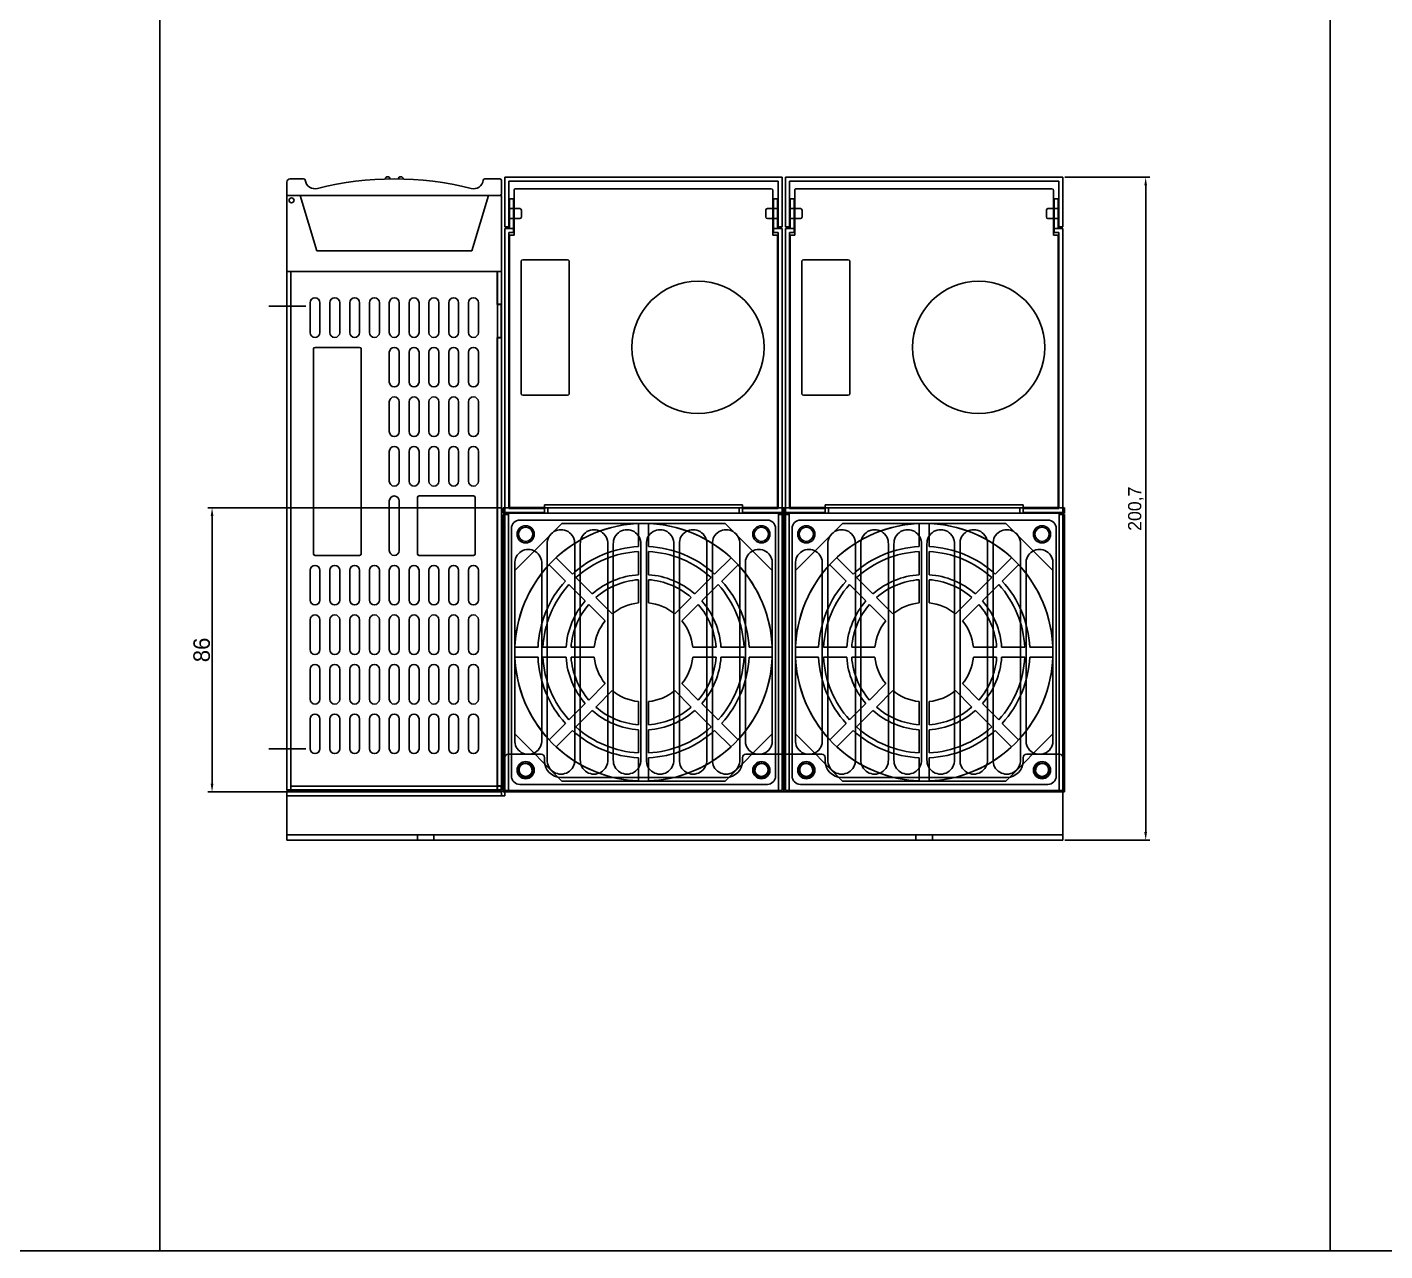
# Model space of a CAD drawing. Header units: millimetres. Extents: x 9994 to 11729, y -2993 to -1712.
# Drawn here: x 10467.2 to 10878.4, y -2993.1 to -2622.7 of the extents above; entities that cross this region are included whole.
import ezdxf

# ---------------------------------------------------------------- set-up
doc = ezdxf.new("R2010")
doc.units = ezdxf.units.MM
for name, color, linetype in [('CASE', 7, 'Continuous'), ('CASE BRACKET', 7, 'Continuous'), ('CASE COVER', 7, 'Continuous'), ('FAN', 7, 'Continuous'), ('PCB BASE', 7, 'Continuous'), ('PCB COVER', 7, 'Continuous'), ('방열판', 7, 'Continuous')]:
    doc.layers.add(name, color=color, linetype=linetype)
doc.dimstyles.get("Standard").update_dxf_attribs({"dimtxt": 4, "dimasz": 2, "dimexe": 0.4, "dimexo": 0.9, "dimgap": 0.9, "dimtad": 1, "dimdsep": 46, "dimtxsty": 'Standard', "dimcen": 0.09, "dimclrd": 6, "dimclre": 6, "dimclrt": 4, "dimadec": 0, "dimazin": 2, "dimtfac": 1, "dimtofl": 0, "dimtmove": 0, "dimatfit": 3, "dimfxl": 1, "dimtolj": 1, "dimtzin": 0, "dimarcsym": 0})
doc.dimstyles.new('STANDARD$0', dxfattribs={"dimtxt": 5, "dimasz": 5, "dimexe": 1, "dimexo": 2, "dimgap": 2, "dimtad": 1, "dimzin": 12, "dimdsep": 46, "dimtxsty": 'Standard', "dimcen": -1, "dimdle": 0.1, "dimclrd": 7, "dimclre": 7, "dimclrt": 2, "dimadec": 0, "dimazin": 0, "dimtfac": 1, "dimtmove": 0, "dimatfit": 3, "dimfxl": 1, "dimtolj": 1, "dimtzin": 0, "dimarcsym": 0})

# ---------------------------------------------------------------- blocks, each defined once
blk = doc.blocks.new('*D631')
at = {"color": 6, "lineweight": -2, "transparency": 16777216}
for p, q in [((10781.49, -2668.13), (10807.2, -2668.13)), ((10805.95, -2670.63), (10805.95, -2866.33)), ((10781.49, -2868.83), (10807.2, -2868.83))]:
    blk.add_line(p, q, dxfattribs=at)
at = {"color": 6, "transparency": 16777216}
for points in [[(10805.53, -2670.63), (10806.36, -2670.63), (10805.95, -2668.13)], [(10805.53, -2866.33), (10806.36, -2866.33), (10805.95, -2868.83)]]:
    blk.add_solid(points, dxfattribs=at)
at = {"layer": 'Defpoints', "color": 0, "transparency": 16777216}
for p in [(10780.86, -2668.13), (10780.86, -2868.83), (10805.95, -2868.83)]:
    blk.add_point(p, dxfattribs=at)
at = {"color": 1, "transparency": 16777216, "insert": (10802.99, -2768.48), "char_height": 4, "attachment_point": 5, "rotation": 90}
blk.add_mtext('200,7', dxfattribs=at)
blk = doc.blocks.new('*D571')
at = {"color": 7, "lineweight": -2, "transparency": 16777216}
for p, q in [((10610.74, -2768.23), (10521.93, -2768.23)), ((10523.18, -2770.73), (10523.18, -2851.73)), ((10610.74, -2854.23), (10521.93, -2854.23))]:
    blk.add_line(p, q, dxfattribs=at)
at = {"color": 7, "transparency": 16777216}
for points in [[(10522.76, -2770.73), (10523.6, -2770.73), (10523.18, -2768.23)], [(10522.76, -2851.73), (10523.6, -2851.73), (10523.18, -2854.23)]]:
    blk.add_solid(points, dxfattribs=at)
at = {"layer": 'Defpoints', "color": 0, "transparency": 16777216}
for p in [(10611.36, -2768.23), (10523.18, -2854.23), (10611.36, -2854.23)]:
    blk.add_point(p, dxfattribs=at)
at = {"color": 1, "transparency": 16777216, "insert": (10520.05, -2811.23), "char_height": 5, "attachment_point": 5, "rotation": 90}
blk.add_mtext('86', dxfattribs=at)

msp = doc.modelspace()

# ---------------------------------------------------------------- linework, layer by layer
for p, q in [((10507.336, -1907.151), (10507.336, -2993.143)), ((10861.794, -1907.151), (10861.794, -2993.143)), ((9994.37, -2993.143), (11728.716, -2993.143))]:
    msp.add_line(p, q)
at = {"layer": 'CASE'}
for p, q in [((10614.662, -2672.129), (10614.662, -2685.629)), ((10692.562, -2671.629), (10615.162, -2671.629)), ((10693.062, -2672.129), (10693.062, -2685.629)), ((10699.662, -2672.129), (10699.662, -2685.629)), ((10777.562, -2671.629), (10700.162, -2671.629)), ((10778.062, -2672.129), (10778.062, -2685.629)), ((10614.462, -2674.629), (10613.262, -2674.629)), ((10613.262, -2674.629), (10613.262, -2683.629)), ((10614.462, -2674.629), (10614.462, -2684.829)), ((10693.262, -2674.629), (10694.462, -2674.629)), ((10693.262, -2674.629), (10693.262, -2684.829)), ((10694.462, -2674.629), (10694.462, -2683.629)), ((10699.462, -2674.629), (10698.262, -2674.629)), ((10698.262, -2674.629), (10698.262, -2683.629)), ((10699.462, -2674.629), (10699.462, -2684.829)), ((10778.262, -2674.629), (10779.462, -2674.629)), ((10778.262, -2674.629), (10778.262, -2684.829)), ((10779.462, -2674.629), (10779.462, -2683.629)), ((10611.862, -2683.629), (10611.862, -2769.629)), ((10613.262, -2683.629), (10611.862, -2683.629)), ((10613.062, -2684.829), (10613.062, -2768.429)), ((10614.462, -2684.829), (10613.062, -2684.829)), ((10614.462, -2683.629), (10613.262, -2683.629)), ((10693.262, -2683.629), (10694.462, -2683.629)), ((10693.262, -2684.829), (10694.662, -2684.829)), ((10694.462, -2683.629), (10695.862, -2683.629)), ((10694.662, -2684.829), (10694.662, -2768.429)), ((10695.862, -2683.629), (10695.862, -2769.629)), ((10696.862, -2683.629), (10696.862, -2769.629)), ((10698.262, -2683.629), (10696.862, -2683.629)), ((10698.062, -2684.829), (10698.062, -2768.429)), ((10699.462, -2684.829), (10698.062, -2684.829)), ((10699.462, -2683.629), (10698.262, -2683.629)), ((10778.262, -2683.629), (10779.462, -2683.629)), ((10778.262, -2684.829), (10779.662, -2684.829)), ((10779.462, -2683.629), (10780.862, -2683.629)), ((10779.662, -2684.829), (10779.662, -2768.429)), ((10780.862, -2683.629), (10780.862, -2769.629)), ((10613.262, -2685.629), (10613.262, -2768.129)), ((10614.662, -2685.629), (10613.262, -2685.629)), ((10693.062, -2685.629), (10694.462, -2685.629)), ((10694.462, -2685.629), (10694.462, -2768.129)), ((10698.262, -2685.629), (10698.262, -2768.129)), ((10699.662, -2685.629), (10698.262, -2685.629)), ((10778.062, -2685.629), (10779.462, -2685.629)), ((10779.462, -2685.629), (10779.462, -2768.129)), ((10630.762, -2693.132), (10617.262, -2693.132)), ((10715.762, -2693.132), (10702.262, -2693.132)), ((10545.862, -2696.629), (10545.862, -2853.629)), ((10545.862, -2696.629), (10572.862, -2696.629)), ((10547.062, -2696.629), (10547.062, -2853.629)), ((10583.862, -2696.629), (10610.862, -2696.629)), ((10609.562, -2696.629), (10609.562, -2706.629)), ((10609.662, -2706.629), (10609.662, -2696.629)), ((10610.862, -2696.629), (10610.862, -2853.629)), ((10616.762, -2693.632), (10616.762, -2733.632)), ((10631.362, -2693.632), (10631.362, -2733.632)), ((10701.762, -2693.632), (10701.762, -2733.632)), ((10716.362, -2693.632), (10716.362, -2733.632)), ((10540.357, -2707.129), (10551.609, -2707.129)), ((10552.859, -2706.127), (10552.859, -2715.127)), ((10555.859, -2706.127), (10555.859, -2715.127)), ((10558.859, -2706.127), (10558.859, -2715.127)), ((10561.859, -2706.127), (10561.859, -2715.127)), ((10564.859, -2706.127), (10564.859, -2715.127)), ((10567.859, -2706.127), (10567.859, -2715.127)), ((10570.859, -2706.127), (10570.859, -2715.127)), ((10573.859, -2706.127), (10573.859, -2715.127)), ((10576.859, -2706.127), (10576.859, -2715.127)), ((10579.859, -2706.127), (10579.859, -2715.127)), ((10582.859, -2706.127), (10582.859, -2715.127)), ((10585.859, -2706.127), (10585.859, -2715.127)), ((10588.859, -2706.127), (10588.859, -2715.127)), ((10591.859, -2706.127), (10591.859, -2715.127)), ((10594.859, -2706.127), (10594.859, -2715.127)), ((10597.859, -2706.127), (10597.859, -2715.127)), ((10600.859, -2706.127), (10600.859, -2715.127)), ((10603.859, -2706.127), (10603.859, -2715.127)), ((10609.562, -2706.629), (10610.762, -2706.629)), ((10609.662, -2706.529), (10610.862, -2706.529)), ((10609.662, -2716.629), (10609.662, -2706.629)), ((10610.762, -2706.629), (10610.762, -2716.629)), ((10609.562, -2716.629), (10610.762, -2716.629)), ((10609.562, -2716.629), (10609.562, -2853.629)), ((10609.662, -2853.629), (10609.662, -2716.629)), ((10609.662, -2716.729), (10610.862, -2716.729)), ((10553.862, -2720.129), (10553.862, -2782.129)), ((10567.862, -2719.629), (10554.362, -2719.629)), ((10568.362, -2720.129), (10568.362, -2782.129)), ((10576.859, -2721.127), (10576.859, -2730.127)), ((10579.859, -2721.127), (10579.859, -2730.127)), ((10582.859, -2721.127), (10582.859, -2730.127)), ((10585.859, -2721.127), (10585.859, -2730.127)), ((10588.859, -2721.127), (10588.859, -2730.127)), ((10591.859, -2721.127), (10591.859, -2730.127)), ((10594.859, -2721.127), (10594.859, -2730.127)), ((10597.859, -2721.127), (10597.859, -2730.127)), ((10600.859, -2721.127), (10600.859, -2730.127)), ((10603.859, -2721.127), (10603.859, -2730.127)), ((10630.762, -2734.132), (10617.262, -2734.132)), ((10715.762, -2734.132), (10702.262, -2734.132)), ((10576.859, -2736.127), (10576.859, -2745.127)), ((10579.859, -2736.127), (10579.859, -2745.127)), ((10582.859, -2736.127), (10582.859, -2745.127)), ((10585.859, -2736.127), (10585.859, -2745.127)), ((10588.859, -2736.127), (10588.859, -2745.127)), ((10591.859, -2736.127), (10591.859, -2745.127)), ((10594.859, -2736.127), (10594.859, -2745.127)), ((10597.859, -2736.127), (10597.859, -2745.127)), ((10600.859, -2736.127), (10600.859, -2745.127)), ((10603.859, -2736.127), (10603.859, -2745.127)), ((10576.859, -2751.127), (10576.859, -2760.127)), ((10579.859, -2751.127), (10579.859, -2760.127)), ((10582.859, -2751.127), (10582.859, -2760.127)), ((10585.859, -2751.127), (10585.859, -2760.127)), ((10588.859, -2751.127), (10588.859, -2760.127)), ((10591.859, -2751.127), (10591.859, -2760.127)), ((10594.859, -2751.127), (10594.859, -2760.127)), ((10597.859, -2751.127), (10597.859, -2760.127)), ((10600.859, -2751.127), (10600.859, -2760.127)), ((10603.859, -2751.127), (10603.859, -2760.127)), ((10576.859, -2766.127), (10576.859, -2781.129)), ((10579.859, -2766.127), (10579.859, -2781.129)), ((10585.362, -2765.129), (10585.362, -2782.129)), ((10602.362, -2764.629), (10585.862, -2764.629)), ((10602.862, -2765.129), (10602.862, -2782.129)), ((10683.862, -2767.329), (10623.862, -2767.329)), ((10623.862, -2767.329), (10623.862, -2768.129)), ((10683.862, -2767.329), (10683.862, -2768.129)), ((10768.862, -2767.329), (10708.862, -2767.329)), ((10708.862, -2767.329), (10708.862, -2768.129)), ((10768.862, -2767.329), (10768.862, -2768.129)), ((10623.862, -2769.629), (10611.862, -2769.629)), ((10623.862, -2768.429), (10613.062, -2768.429)), ((10623.862, -2768.129), (10613.262, -2768.129)), ((10623.862, -2768.429), (10623.862, -2769.629)), ((10683.862, -2768.129), (10694.462, -2768.129)), ((10683.862, -2768.429), (10694.662, -2768.429)), ((10683.862, -2768.429), (10683.862, -2769.629)), ((10683.862, -2769.629), (10695.862, -2769.629)), ((10708.862, -2769.629), (10696.862, -2769.629)), ((10708.862, -2768.429), (10698.062, -2768.429)), ((10708.862, -2768.129), (10698.262, -2768.129)), ((10708.862, -2768.429), (10708.862, -2769.629)), ((10768.862, -2768.129), (10779.462, -2768.129)), ((10768.862, -2768.429), (10779.662, -2768.429)), ((10768.862, -2768.429), (10768.862, -2769.629)), ((10768.862, -2769.629), (10780.862, -2769.629)), ((10567.862, -2782.629), (10554.362, -2782.629)), ((10602.362, -2782.629), (10585.862, -2782.629)), ((10552.859, -2787.127), (10552.859, -2796.127)), ((10555.859, -2787.127), (10555.859, -2796.127)), ((10558.859, -2787.127), (10558.859, -2796.127)), ((10561.859, -2787.127), (10561.859, -2796.127)), ((10564.859, -2787.127), (10564.859, -2796.127)), ((10567.859, -2787.127), (10567.859, -2796.127)), ((10570.859, -2787.127), (10570.859, -2796.127)), ((10573.859, -2787.127), (10573.859, -2796.127)), ((10576.859, -2787.127), (10576.859, -2796.127)), ((10579.859, -2787.127), (10579.859, -2796.127)), ((10582.859, -2787.127), (10582.859, -2796.127)), ((10585.859, -2787.127), (10585.859, -2796.127)), ((10588.859, -2787.127), (10588.859, -2796.127)), ((10591.859, -2787.127), (10591.859, -2796.127)), ((10594.859, -2787.127), (10594.859, -2796.127)), ((10597.859, -2787.127), (10597.859, -2796.127)), ((10600.859, -2787.127), (10600.859, -2796.127)), ((10603.859, -2787.127), (10603.859, -2796.127)), ((10552.859, -2802.127), (10552.859, -2811.127)), ((10555.859, -2802.127), (10555.859, -2811.127)), ((10558.859, -2802.127), (10558.859, -2811.127)), ((10561.859, -2802.127), (10561.859, -2811.127)), ((10564.859, -2802.127), (10564.859, -2811.127)), ((10567.859, -2802.127), (10567.859, -2811.127)), ((10570.859, -2802.127), (10570.859, -2811.127)), ((10573.859, -2802.127), (10573.859, -2811.127)), ((10576.859, -2802.127), (10576.859, -2811.127)), ((10579.859, -2802.127), (10579.859, -2811.127)), ((10582.859, -2802.127), (10582.859, -2811.127)), ((10585.859, -2802.127), (10585.859, -2811.127)), ((10588.859, -2802.127), (10588.859, -2811.127)), ((10591.859, -2802.127), (10591.859, -2811.127)), ((10594.859, -2802.127), (10594.859, -2811.127)), ((10597.859, -2802.127), (10597.859, -2811.127)), ((10600.859, -2802.127), (10600.859, -2811.127)), ((10603.859, -2802.127), (10603.859, -2811.127)), ((10552.859, -2817.127), (10552.859, -2826.127)), ((10555.859, -2817.127), (10555.859, -2826.127)), ((10558.859, -2817.127), (10558.859, -2826.127)), ((10561.859, -2817.127), (10561.859, -2826.127)), ((10564.859, -2817.127), (10564.859, -2826.127)), ((10567.859, -2817.127), (10567.859, -2826.127)), ((10570.859, -2817.127), (10570.859, -2826.127)), ((10573.859, -2817.127), (10573.859, -2826.127)), ((10576.859, -2817.127), (10576.859, -2826.127)), ((10579.859, -2817.127), (10579.859, -2826.127)), ((10582.859, -2817.127), (10582.859, -2826.127)), ((10585.859, -2817.127), (10585.859, -2826.127)), ((10588.859, -2817.127), (10588.859, -2826.127)), ((10591.859, -2817.127), (10591.859, -2826.127)), ((10594.859, -2817.127), (10594.859, -2826.127)), ((10597.859, -2817.127), (10597.859, -2826.127)), ((10600.859, -2817.127), (10600.859, -2826.127)), ((10603.859, -2817.127), (10603.859, -2826.127)), ((10552.859, -2832.127), (10552.859, -2841.127)), ((10555.859, -2832.127), (10555.859, -2841.127)), ((10558.859, -2832.127), (10558.859, -2841.127)), ((10561.859, -2832.127), (10561.859, -2841.127)), ((10564.859, -2832.127), (10564.859, -2841.127)), ((10567.859, -2832.127), (10567.859, -2841.127)), ((10570.859, -2832.127), (10570.859, -2841.127)), ((10573.859, -2832.127), (10573.859, -2841.127)), ((10576.859, -2832.127), (10576.859, -2841.127)), ((10579.859, -2832.127), (10579.859, -2841.127)), ((10582.859, -2832.127), (10582.859, -2841.127)), ((10585.859, -2832.127), (10585.859, -2841.127)), ((10588.859, -2832.127), (10588.859, -2841.127)), ((10591.859, -2832.127), (10591.859, -2841.127)), ((10594.859, -2832.127), (10594.859, -2841.127)), ((10597.859, -2832.127), (10597.859, -2841.127)), ((10600.859, -2832.127), (10600.859, -2841.127)), ((10603.859, -2832.127), (10603.859, -2841.127)), ((10540.357, -2841.129), (10551.609, -2841.129)), ((10545.862, -2853.629), (10610.862, -2853.629)), ((10547.062, -2852.429), (10610.762, -2852.429)), ((10609.662, -2852.329), (10610.862, -2852.329)), ((10610.762, -2852.429), (10610.762, -2853.629))]:
    msp.add_line(p, q, dxfattribs=at)
at = {"layer": 'CASE', "color": 5}
for p, q in [((10611.362, -2769.829), (10611.362, -2768.229)), ((10696.362, -2768.229), (10611.362, -2768.229)), ((10696.362, -2769.829), (10611.362, -2769.829)), ((10611.362, -2854.229), (10611.362, -2770.229)), ((10612.962, -2770.229), (10611.362, -2770.229)), ((10612.962, -2854.229), (10612.962, -2769.829)), ((10624.862, -2768.229), (10624.862, -2769.829)), ((10682.862, -2768.229), (10682.862, -2769.829)), ((10694.762, -2854.229), (10694.762, -2769.829)), ((10694.762, -2770.229), (10696.362, -2770.229)), ((10696.362, -2769.829), (10696.362, -2768.229)), ((10696.362, -2769.829), (10696.362, -2768.229)), ((10781.362, -2768.229), (10696.362, -2768.229)), ((10781.362, -2769.829), (10696.362, -2769.829)), ((10696.362, -2854.229), (10696.362, -2770.229)), ((10696.362, -2854.229), (10696.362, -2770.229)), ((10697.962, -2770.229), (10696.362, -2770.229)), ((10697.962, -2854.229), (10697.962, -2769.829)), ((10709.862, -2768.229), (10709.862, -2769.829)), ((10767.862, -2768.229), (10767.862, -2769.829)), ((10779.762, -2854.229), (10779.762, -2769.829)), ((10779.762, -2770.229), (10781.362, -2770.229)), ((10781.362, -2769.829), (10781.362, -2768.229)), ((10781.362, -2854.229), (10781.362, -2770.229)), ((10652.362, -2779.965), (10652.362, -2772.958)), ((10655.362, -2779.965), (10655.362, -2772.958)), ((10737.362, -2779.965), (10737.362, -2772.958)), ((10740.362, -2779.965), (10740.362, -2772.958)), ((10632.321, -2788.266), (10627.366, -2783.312)), ((10652.362, -2788.477), (10652.362, -2781.466)), ((10655.362, -2788.477), (10655.362, -2781.466)), ((10680.359, -2783.312), (10675.404, -2788.266)), ((10717.321, -2788.266), (10712.366, -2783.312)), ((10737.362, -2788.477), (10737.362, -2781.466)), ((10740.362, -2788.477), (10740.362, -2781.466)), ((10765.359, -2783.312), (10760.404, -2788.266)), ((10630.199, -2790.388), (10625.245, -2785.433)), ((10682.48, -2785.433), (10677.526, -2790.388)), ((10715.199, -2790.388), (10710.245, -2785.433)), ((10767.48, -2785.433), (10762.526, -2790.388)), ((10636.219, -2796.407), (10631.261, -2791.45)), ((10638.34, -2794.286), (10633.382, -2789.328)), ((10652.362, -2797.005), (10652.362, -2789.981)), ((10655.362, -2797.005), (10655.362, -2789.981)), ((10674.342, -2789.328), (10669.385, -2794.286)), ((10676.464, -2791.45), (10671.506, -2796.407)), ((10721.219, -2796.407), (10716.261, -2791.45)), ((10723.34, -2794.286), (10718.382, -2789.328)), ((10737.362, -2797.005), (10737.362, -2789.981)), ((10740.362, -2797.005), (10740.362, -2789.981)), ((10759.342, -2789.328), (10754.385, -2794.286)), ((10761.464, -2791.45), (10756.506, -2796.407)), ((10644.37, -2800.315), (10639.403, -2795.349)), ((10668.322, -2795.349), (10663.355, -2800.315)), ((10729.37, -2800.315), (10724.403, -2795.349)), ((10753.322, -2795.349), (10748.355, -2800.315)), ((10642.248, -2802.437), (10637.282, -2797.47)), ((10670.443, -2797.47), (10665.477, -2802.437)), ((10727.248, -2802.437), (10722.282, -2797.47)), ((10755.443, -2797.47), (10750.477, -2802.437)), ((10621.898, -2810.43), (10614.891, -2810.43)), ((10630.41, -2810.43), (10623.399, -2810.43)), ((10638.938, -2810.43), (10631.914, -2810.43)), ((10675.811, -2810.43), (10668.787, -2810.43)), ((10684.326, -2810.43), (10677.314, -2810.43)), ((10692.834, -2810.43), (10685.827, -2810.43)), ((10706.898, -2810.43), (10699.891, -2810.43)), ((10715.41, -2810.43), (10708.399, -2810.43)), ((10723.938, -2810.43), (10716.914, -2810.43)), ((10760.811, -2810.43), (10753.787, -2810.43)), ((10769.326, -2810.43), (10762.314, -2810.43)), ((10777.834, -2810.43), (10770.827, -2810.43)), ((10621.898, -2813.43), (10614.891, -2813.43)), ((10630.41, -2813.43), (10623.399, -2813.43)), ((10638.938, -2813.43), (10631.914, -2813.43)), ((10675.811, -2813.43), (10668.787, -2813.43)), ((10684.326, -2813.43), (10677.314, -2813.43)), ((10692.834, -2813.43), (10685.827, -2813.43)), ((10706.898, -2813.43), (10699.891, -2813.43)), ((10715.41, -2813.43), (10708.399, -2813.43)), ((10723.938, -2813.43), (10716.914, -2813.43)), ((10760.811, -2813.43), (10753.787, -2813.43)), ((10769.326, -2813.43), (10762.314, -2813.43)), ((10777.834, -2813.43), (10770.827, -2813.43)), ((10642.248, -2821.422), (10637.282, -2826.389)), ((10644.37, -2823.544), (10639.403, -2828.51)), ((10668.322, -2828.51), (10663.355, -2823.544)), ((10670.443, -2826.389), (10665.477, -2821.422)), ((10727.248, -2821.422), (10722.282, -2826.389)), ((10729.37, -2823.544), (10724.403, -2828.51)), ((10753.322, -2828.51), (10748.355, -2823.544)), ((10755.443, -2826.389), (10750.477, -2821.422)), ((10636.219, -2827.452), (10631.261, -2832.41)), ((10652.362, -2833.878), (10652.362, -2826.854)), ((10655.362, -2833.878), (10655.362, -2826.854)), ((10676.464, -2832.41), (10671.506, -2827.452)), ((10721.219, -2827.452), (10716.261, -2832.41)), ((10737.362, -2833.878), (10737.362, -2826.854)), ((10740.362, -2833.878), (10740.362, -2826.854)), ((10761.464, -2832.41), (10756.506, -2827.452)), ((10638.34, -2829.573), (10633.382, -2834.531)), ((10674.342, -2834.531), (10669.385, -2829.573)), ((10723.34, -2829.573), (10718.382, -2834.531)), ((10759.342, -2834.531), (10754.385, -2829.573)), ((10630.199, -2833.471), (10625.245, -2838.426)), ((10632.321, -2835.593), (10627.366, -2840.547)), ((10652.362, -2842.393), (10652.362, -2835.382)), ((10655.362, -2842.393), (10655.362, -2835.382)), ((10680.359, -2840.547), (10675.404, -2835.593)), ((10682.48, -2838.426), (10677.526, -2833.471)), ((10715.199, -2833.471), (10710.245, -2838.426)), ((10717.321, -2835.593), (10712.366, -2840.547)), ((10737.362, -2842.393), (10737.362, -2835.382)), ((10740.362, -2842.393), (10740.362, -2835.382)), ((10765.359, -2840.547), (10760.404, -2835.593)), ((10767.48, -2838.426), (10762.526, -2833.471)), ((10652.362, -2850.901), (10652.362, -2843.894)), ((10655.362, -2850.901), (10655.362, -2843.894)), ((10737.362, -2850.901), (10737.362, -2843.894)), ((10740.362, -2850.901), (10740.362, -2843.894)), ((10696.362, -2854.229), (10611.362, -2854.229)), ((10781.362, -2854.229), (10696.362, -2854.229))]:
    msp.add_line(p, q, dxfattribs=at)
at = {"layer": 'CASE'}
for centre in [(10670.362, -2719.629), (10755.362, -2719.629)]:
    msp.add_circle(centre, 20, dxfattribs=at)
at = {"layer": 'CASE', "color": 5}
for centre in [(10618.162, -2776.229), (10689.562, -2776.229), (10703.162, -2776.229), (10774.562, -2776.229), (10618.162, -2847.629), (10689.562, -2847.629), (10703.162, -2847.629), (10774.562, -2847.629)]:
    msp.add_circle(centre, 2.6, dxfattribs=at)
at = {"layer": 'CASE'}
for centre, radius, start, end in [((10615.162, -2672.129), 0.5, 89.99994, 180), ((10692.562, -2672.129), 0.5, 0, 89.99994), ((10700.162, -2672.129), 0.5, 89.99994, 180), ((10777.562, -2672.129), 0.5, 0, 89.99994), ((10617.262, -2693.632), 0.5, 90, 180), ((10630.862, -2693.632), 0.5, 0, 90), ((10702.262, -2693.632), 0.5, 90, 180), ((10715.862, -2693.632), 0.5, 0, 90), ((10554.359, -2706.127), 1.5, 0, 180), ((10560.359, -2706.127), 1.5, 0, 180), ((10566.359, -2706.127), 1.5, 0, 180), ((10572.359, -2706.127), 1.5, 0, 180), ((10578.359, -2706.127), 1.5, 0, 180), ((10584.359, -2706.127), 1.5, 0, 180), ((10590.359, -2706.127), 1.5, 0, 180), ((10596.359, -2706.127), 1.5, 0, 180), ((10602.359, -2706.127), 1.5, 0, 180), ((10554.359, -2715.127), 1.5, 180, 0), ((10560.359, -2715.127), 1.5, 180, 0), ((10566.359, -2715.127), 1.5, 180, 0), ((10572.359, -2715.127), 1.5, 180, 0), ((10578.359, -2715.127), 1.5, 180, 0), ((10584.359, -2715.127), 1.5, 180, 0), ((10590.359, -2715.127), 1.5, 180, 0), ((10596.359, -2715.127), 1.5, 180, 0), ((10602.359, -2715.127), 1.5, 180, 0), ((10554.362, -2720.129), 0.5, 90, 180), ((10567.862, -2720.129), 0.5, 0, 90), ((10578.359, -2721.127), 1.5, 0, 180), ((10584.359, -2721.127), 1.5, 0, 180), ((10590.359, -2721.127), 1.5, 0, 180), ((10596.359, -2721.127), 1.5, 0, 180), ((10602.359, -2721.127), 1.5, 0, 180), ((10578.359, -2730.127), 1.5, 180, 0), ((10584.359, -2730.127), 1.5, 180, 0), ((10590.359, -2730.127), 1.5, 180, 0), ((10596.359, -2730.127), 1.5, 180, 0), ((10602.359, -2730.127), 1.5, 180, 0), ((10617.262, -2733.632), 0.5, 180, 270), ((10630.862, -2733.632), 0.5, 270, 0), ((10702.262, -2733.632), 0.5, 180, 270), ((10715.862, -2733.632), 0.5, 270, 0), ((10578.359, -2736.127), 1.5, 0, 180), ((10584.359, -2736.127), 1.5, 0, 180), ((10590.359, -2736.127), 1.5, 0, 180), ((10596.359, -2736.127), 1.5, 0, 180), ((10602.359, -2736.127), 1.5, 0, 180), ((10578.359, -2745.127), 1.5, 180, 0), ((10584.359, -2745.127), 1.5, 180, 0), ((10590.359, -2745.127), 1.5, 180, 0), ((10596.359, -2745.127), 1.5, 180, 0), ((10602.359, -2745.127), 1.5, 180, 0), ((10578.359, -2751.127), 1.5, 0, 180), ((10584.359, -2751.127), 1.5, 0, 180), ((10590.359, -2751.127), 1.5, 0, 180), ((10596.359, -2751.127), 1.5, 0, 180), ((10602.359, -2751.127), 1.5, 0, 180), ((10578.359, -2760.127), 1.5, 180, 0), ((10584.359, -2760.127), 1.5, 180, 0), ((10590.359, -2760.127), 1.5, 180, 0), ((10596.359, -2760.127), 1.5, 180, 0), ((10602.359, -2760.127), 1.5, 180, 0), ((10578.359, -2766.127), 1.5, 0, 180), ((10585.862, -2765.129), 0.5, 90, 180), ((10602.362, -2765.129), 0.5, 0, 90), ((10554.362, -2782.129), 0.5, 180, 270), ((10567.862, -2782.129), 0.5, 270, 0), ((10578.359, -2781.129), 1.5, 180, 0), ((10585.862, -2782.129), 0.5, 180, 270), ((10602.362, -2782.129), 0.5, 270, 0), ((10554.359, -2787.127), 1.5, 0, 180), ((10560.359, -2787.127), 1.5, 0, 180), ((10566.359, -2787.127), 1.5, 0, 180), ((10572.359, -2787.127), 1.5, 0, 180), ((10578.359, -2787.127), 1.5, 0, 180), ((10584.359, -2787.127), 1.5, 0, 180), ((10590.359, -2787.127), 1.5, 0, 180), ((10596.359, -2787.127), 1.5, 0, 180), ((10602.359, -2787.127), 1.5, 0, 180), ((10554.359, -2796.127), 1.5, 180, 0), ((10560.359, -2796.127), 1.5, 180, 0), ((10566.359, -2796.127), 1.5, 180, 0), ((10572.359, -2796.127), 1.5, 180, 0), ((10578.359, -2796.127), 1.5, 180, 0), ((10584.359, -2796.127), 1.5, 180, 0), ((10590.359, -2796.127), 1.5, 180, 0), ((10596.359, -2796.127), 1.5, 180, 0), ((10602.359, -2796.127), 1.5, 180, 0), ((10554.359, -2802.127), 1.5, 0, 180), ((10560.359, -2802.127), 1.5, 0, 180), ((10566.359, -2802.127), 1.5, 0, 180), ((10572.359, -2802.127), 1.5, 0, 180), ((10578.359, -2802.127), 1.5, 0, 180), ((10584.359, -2802.127), 1.5, 0, 180), ((10590.359, -2802.127), 1.5, 0, 180), ((10596.359, -2802.127), 1.5, 0, 180), ((10602.359, -2802.127), 1.5, 0, 180), ((10554.359, -2811.127), 1.5, 180, 0), ((10560.359, -2811.127), 1.5, 180, 0), ((10566.359, -2811.127), 1.5, 180, 0), ((10572.359, -2811.127), 1.5, 180, 0), ((10578.359, -2811.127), 1.5, 180, 0), ((10584.359, -2811.127), 1.5, 180, 0), ((10590.359, -2811.127), 1.5, 180, 0), ((10596.359, -2811.127), 1.5, 180, 0), ((10602.359, -2811.127), 1.5, 180, 0), ((10554.359, -2817.127), 1.5, 0, 180), ((10560.359, -2817.127), 1.5, 0, 180), ((10566.359, -2817.127), 1.5, 0, 180), ((10572.359, -2817.127), 1.5, 0, 180), ((10578.359, -2817.127), 1.5, 0, 180), ((10584.359, -2817.127), 1.5, 0, 180), ((10590.359, -2817.127), 1.5, 0, 180), ((10596.359, -2817.127), 1.5, 0, 180), ((10602.359, -2817.127), 1.5, 0, 180), ((10554.359, -2826.127), 1.5, 180, 0), ((10560.359, -2826.127), 1.5, 180, 0), ((10566.359, -2826.127), 1.5, 180, 0), ((10572.359, -2826.127), 1.5, 180, 0), ((10578.359, -2826.127), 1.5, 180, 0), ((10584.359, -2826.127), 1.5, 180, 0), ((10590.359, -2826.127), 1.5, 180, 0), ((10596.359, -2826.127), 1.5, 180, 0), ((10602.359, -2826.127), 1.5, 180, 0), ((10554.359, -2832.127), 1.5, 0, 180), ((10560.359, -2832.127), 1.5, 0, 180), ((10566.359, -2832.127), 1.5, 0, 180), ((10572.359, -2832.127), 1.5, 0, 180), ((10578.359, -2832.127), 1.5, 0, 180), ((10584.359, -2832.127), 1.5, 0, 180), ((10590.359, -2832.127), 1.5, 0, 180), ((10596.359, -2832.127), 1.5, 0, 180), ((10602.359, -2832.127), 1.5, 0, 180), ((10554.359, -2841.127), 1.5, 180, 0), ((10560.359, -2841.127), 1.5, 180, 0), ((10566.359, -2841.127), 1.5, 180, 0), ((10572.359, -2841.127), 1.5, 180, 0), ((10578.359, -2841.127), 1.5, 180, 0), ((10584.359, -2841.127), 1.5, 180, 0), ((10590.359, -2841.127), 1.5, 180, 0), ((10596.359, -2841.127), 1.5, 180, 0), ((10602.359, -2841.127), 1.5, 180, 0)]:
    msp.add_arc(centre, radius, start, end, dxfattribs=at)
at = {"layer": 'CASE', "color": 5}
for centre, radius, start, end in [((10653.862, -2811.93), 39, 92.20423, 132.79577), ((10653.862, -2811.93), 39, 47.20423, 87.79577), ((10738.862, -2811.93), 39, 92.20423, 132.79577), ((10738.862, -2811.93), 39, 47.20423, 87.79577), ((10653.862, -2811.93), 32, 92.68672, 132.31328), ((10653.862, -2811.93), 30.5, 92.81896, 132.18104), ((10653.862, -2811.93), 32, 47.68672, 87.31328), ((10653.862, -2811.93), 30.5, 47.81896, 87.18104), ((10738.862, -2811.93), 32, 92.68672, 132.31328), ((10738.862, -2811.93), 30.5, 92.81896, 132.18104), ((10738.862, -2811.93), 32, 47.68672, 87.31328), ((10738.862, -2811.93), 30.5, 47.81896, 87.18104), ((10653.862, -2811.93), 39, 137.20423, 177.79577), ((10653.862, -2811.93), 39, 2.20423, 42.79577), ((10738.862, -2811.93), 39, 137.20423, 177.79577), ((10738.862, -2811.93), 39, 2.20423, 42.79577), ((10653.862, -2811.93), 32, 137.68672, 177.31328), ((10653.862, -2811.93), 30.5, 137.81896, 177.18104), ((10653.862, -2811.93), 23.5, 93.65967, 131.34033), ((10653.862, -2811.93), 22, 93.90956, 131.09044), ((10653.862, -2811.93), 23.5, 48.65967, 86.34033), ((10653.862, -2811.93), 22, 48.90956, 86.09044), ((10653.862, -2811.93), 30.5, 2.81896, 42.18104), ((10653.862, -2811.93), 32, 2.68672, 42.31328), ((10738.862, -2811.93), 32, 137.68672, 177.31328), ((10738.862, -2811.93), 30.5, 137.81896, 177.18104), ((10738.862, -2811.93), 23.5, 93.65967, 131.34033), ((10738.862, -2811.93), 22, 93.90956, 131.09044), ((10738.862, -2811.93), 23.5, 48.65967, 86.34033), ((10738.862, -2811.93), 22, 48.90956, 86.09044), ((10738.862, -2811.93), 30.5, 2.81896, 42.18104), ((10738.862, -2811.93), 32, 2.68672, 42.31328), ((10653.862, -2811.93), 23.5, 138.65967, 176.34033), ((10653.862, -2811.93), 22, 138.90956, 176.09044), ((10653.862, -2811.93), 15, 95.73917, 129.26083), ((10653.862, -2811.93), 15, 50.73917, 84.26083), ((10653.862, -2811.93), 22, 3.90956, 41.09044), ((10653.862, -2811.93), 23.5, 3.65967, 41.34033), ((10738.862, -2811.93), 23.5, 138.65967, 176.34033), ((10738.862, -2811.93), 22, 138.90956, 176.09044), ((10738.862, -2811.93), 15, 95.73917, 129.26083), ((10738.862, -2811.93), 15, 50.73917, 84.26083), ((10738.862, -2811.93), 22, 3.90956, 41.09044), ((10738.862, -2811.93), 23.5, 3.65967, 41.34033), ((10653.862, -2811.93), 15, 140.73917, 174.26083), ((10653.862, -2811.93), 15, 5.73917, 39.26083), ((10738.862, -2811.93), 15, 140.73917, 174.26083), ((10738.862, -2811.93), 15, 5.73917, 39.26083), ((10653.862, -2811.93), 39, 182.20423, 222.79577), ((10653.862, -2811.93), 32, 182.68672, 222.31328), ((10653.862, -2811.93), 30.5, 182.81896, 222.18104), ((10653.862, -2811.93), 23.5, 183.65967, 221.34033), ((10653.862, -2811.93), 22, 183.90956, 221.09044), ((10653.862, -2811.93), 15, 185.73917, 219.26083), ((10653.862, -2811.93), 15, 320.73917, 354.26083), ((10653.862, -2811.93), 22, 318.90956, 356.09044), ((10653.862, -2811.93), 23.5, 318.65967, 356.34033), ((10653.862, -2811.93), 30.5, 317.81896, 357.18104), ((10653.862, -2811.93), 32, 317.68672, 357.31328), ((10653.862, -2811.93), 39, 317.20423, 357.79577), ((10738.862, -2811.93), 39, 182.20423, 222.79577), ((10738.862, -2811.93), 32, 182.68672, 222.31328), ((10738.862, -2811.93), 30.5, 182.81896, 222.18104), ((10738.862, -2811.93), 23.5, 183.65967, 221.34033), ((10738.862, -2811.93), 22, 183.90956, 221.09044), ((10738.862, -2811.93), 15, 185.73917, 219.26083), ((10738.862, -2811.93), 15, 320.73917, 354.26083), ((10738.862, -2811.93), 22, 318.90956, 356.09044), ((10738.862, -2811.93), 23.5, 318.65967, 356.34033), ((10738.862, -2811.93), 30.5, 317.81896, 357.18104), ((10738.862, -2811.93), 32, 317.68672, 357.31328), ((10738.862, -2811.93), 39, 317.20423, 357.79577), ((10653.862, -2811.93), 15, 230.73917, 264.26083), ((10653.862, -2811.93), 15, 275.73917, 309.26083), ((10738.862, -2811.93), 15, 230.73917, 264.26083), ((10738.862, -2811.93), 15, 275.73917, 309.26083), ((10653.862, -2811.93), 22, 228.90956, 266.09044), ((10653.862, -2811.93), 22, 273.90956, 311.09044), ((10738.862, -2811.93), 22, 228.90956, 266.09044), ((10738.862, -2811.93), 22, 273.90956, 311.09044), ((10653.862, -2811.93), 23.5, 228.65967, 266.34033), ((10653.862, -2811.93), 23.5, 273.65967, 311.34033), ((10738.862, -2811.93), 23.5, 228.65967, 266.34033), ((10738.862, -2811.93), 23.5, 273.65967, 311.34033), ((10653.862, -2811.93), 32, 227.68672, 267.31328), ((10653.862, -2811.93), 30.5, 227.81896, 267.18104), ((10653.862, -2811.93), 30.5, 272.81896, 312.18104), ((10653.862, -2811.93), 32, 272.68672, 312.31328), ((10738.862, -2811.93), 32, 227.68672, 267.31328), ((10738.862, -2811.93), 30.5, 227.81896, 267.18104), ((10738.862, -2811.93), 30.5, 272.81896, 312.18104), ((10738.862, -2811.93), 32, 272.68672, 312.31328), ((10653.862, -2811.93), 39, 227.20423, 267.79577), ((10653.862, -2811.93), 39, 272.20423, 312.79577), ((10738.862, -2811.93), 39, 227.20423, 267.79577), ((10738.862, -2811.93), 39, 272.20423, 312.79577)]:
    msp.add_arc(centre, radius, start, end, dxfattribs=at)
at = {"layer": 'CASE BRACKET', "color": 2}
for p, q in [((10611.862, -2855.429), (10611.862, -2843.828)), ((10622.862, -2842.828), (10612.862, -2842.828)), ((10623.862, -2844.828), (10623.862, -2843.828)), ((10683.862, -2844.828), (10683.862, -2843.828)), ((10707.862, -2842.828), (10684.862, -2842.828)), ((10708.862, -2844.828), (10708.862, -2843.828)), ((10768.862, -2844.828), (10768.862, -2843.828)), ((10779.862, -2842.828), (10769.862, -2842.828)), ((10780.862, -2868.829), (10780.862, -2843.828)), ((10545.862, -2853.829), (10610.862, -2853.829)), ((10545.862, -2868.829), (10545.862, -2853.829)), ((10610.862, -2855.429), (10610.862, -2853.829)), ((10678.862, -2849.828), (10628.862, -2849.828)), ((10763.862, -2849.828), (10713.862, -2849.828)), ((10545.862, -2855.429), (10611.862, -2855.429)), ((10545.862, -2867.229), (10780.862, -2867.229)), ((10545.862, -2868.829), (10780.862, -2868.829)), ((10585.362, -2867.229), (10585.362, -2868.829)), ((10590.362, -2867.229), (10590.362, -2868.829)), ((10736.362, -2867.229), (10736.362, -2868.829)), ((10741.362, -2867.229), (10741.362, -2868.829))]:
    msp.add_line(p, q, dxfattribs=at)
for centre in [(10617.862, -2847.828), (10689.862, -2847.828), (10702.862, -2847.828), (10774.862, -2847.828)]:
    msp.add_circle(centre, 2.25, dxfattribs=at)
for centre, radius, start, end in [((10612.862, -2843.828), 1, 90, 180), ((10622.862, -2843.828), 1, 0, 90), ((10628.862, -2844.828), 5, 180, 270), ((10678.862, -2844.828), 5, 270, 0), ((10684.862, -2843.828), 1, 90, 180), ((10707.862, -2843.828), 1, 0, 90), ((10713.862, -2844.828), 5, 180, 270), ((10763.862, -2844.828), 5, 270, 0), ((10769.862, -2843.828), 1, 90, 180), ((10779.862, -2843.828), 1, 0, 90)]:
    msp.add_arc(centre, radius, start, end, dxfattribs=at)
at = {"layer": 'CASE COVER'}
for p, q in [((10695.862, -2668.129), (10611.862, -2668.129)), ((10611.862, -2668.129), (10611.862, -2683.129)), ((10695.862, -2668.129), (10695.862, -2683.129)), ((10780.862, -2668.129), (10696.862, -2668.129)), ((10696.862, -2668.129), (10696.862, -2683.129)), ((10780.862, -2668.129), (10780.862, -2683.129)), ((10694.662, -2669.329), (10613.062, -2669.329)), ((10613.062, -2669.329), (10613.062, -2683.129)), ((10694.662, -2669.329), (10694.662, -2683.129)), ((10779.662, -2669.329), (10698.062, -2669.329)), ((10698.062, -2669.329), (10698.062, -2683.129)), ((10779.662, -2669.329), (10779.662, -2683.129)), ((10616.362, -2677.629), (10613.062, -2677.629)), ((10616.362, -2680.629), (10613.062, -2680.629)), ((10616.862, -2678.129), (10616.862, -2680.129)), ((10690.862, -2678.129), (10690.862, -2680.129)), ((10691.362, -2677.629), (10694.662, -2677.629)), ((10691.362, -2680.629), (10694.662, -2680.629)), ((10701.362, -2677.629), (10698.062, -2677.629)), ((10701.362, -2680.629), (10698.062, -2680.629)), ((10701.862, -2678.129), (10701.862, -2680.129)), ((10775.862, -2678.129), (10775.862, -2680.129)), ((10776.362, -2677.629), (10779.662, -2677.629)), ((10776.362, -2680.629), (10779.662, -2680.629)), ((10613.062, -2683.129), (10611.862, -2683.129)), ((10694.662, -2683.129), (10695.862, -2683.129)), ((10698.062, -2683.129), (10696.862, -2683.129)), ((10779.662, -2683.129), (10780.862, -2683.129))]:
    msp.add_line(p, q, dxfattribs=at)
for centre, start, end in [((10616.362, -2678.129), 0, 90), ((10616.362, -2680.129), 270, 360), ((10691.362, -2678.129), 90, 180), ((10691.362, -2680.129), 180, 270), ((10701.362, -2678.129), 0, 90), ((10701.362, -2680.129), 270, 360), ((10776.362, -2678.129), 90, 180), ((10776.362, -2680.129), 180, 270)]:
    msp.add_arc(centre, 0.5, start, end, dxfattribs=at)
at = {"layer": 'FAN', "color": 5, "linetype": 'Continuous'}
for p, q in [((10613.862, -2774.431), (10613.862, -2849.429)), ((10691.362, -2771.931), (10616.362, -2771.931)), ((10678.562, -2772.931), (10629.162, -2772.931)), ((10693.862, -2849.429), (10693.862, -2774.431)), ((10698.862, -2774.431), (10698.862, -2849.429)), ((10776.362, -2771.931), (10701.362, -2771.931)), ((10763.562, -2772.931), (10714.162, -2772.931)), ((10778.862, -2849.429), (10778.862, -2774.431)), ((10614.862, -2787.229), (10614.862, -2836.629)), ((10692.862, -2836.629), (10692.862, -2787.229)), ((10699.862, -2787.229), (10699.862, -2836.629)), ((10777.862, -2836.629), (10777.862, -2787.229)), ((10629.162, -2850.929), (10614.862, -2836.629)), ((10692.862, -2836.629), (10678.562, -2850.929)), ((10714.162, -2850.929), (10699.862, -2836.629)), ((10777.862, -2836.629), (10763.562, -2850.929)), ((10616.362, -2851.929), (10691.362, -2851.929)), ((10629.162, -2850.929), (10678.562, -2850.929)), ((10701.362, -2851.929), (10776.362, -2851.929)), ((10714.162, -2850.929), (10763.562, -2850.929))]:
    msp.add_line(p, q, dxfattribs=at)
at = {"layer": 'FAN', "color": 5}
for p, q in [((10614.862, -2787.229), (10629.162, -2772.931)), ((10678.562, -2772.931), (10692.862, -2787.229)), ((10699.862, -2787.229), (10714.162, -2772.931)), ((10763.562, -2772.931), (10777.862, -2787.229))]:
    msp.add_line(p, q, dxfattribs=at)
at = {"layer": 'FAN', "color": 5, "ltscale": 10}
for centre, radius in [((10653.862, -2811.93), 39), ((10618.162, -2776.229), 2.15), ((10689.562, -2776.229), 2.15), ((10738.862, -2811.93), 39), ((10703.162, -2776.229), 2.15), ((10774.562, -2776.229), 2.15), ((10618.162, -2847.629), 2.15), ((10689.562, -2847.629), 2.15), ((10703.162, -2847.629), 2.15), ((10774.562, -2847.629), 2.15)]:
    msp.add_circle(centre, radius, dxfattribs=at)
at = {"layer": 'FAN', "color": 5, "linetype": 'Continuous'}
for centre, start, end in [((10616.362, -2774.431), 90, 180), ((10691.362, -2774.431), 0, 90), ((10701.362, -2774.431), 90, 180), ((10776.362, -2774.431), 0, 90), ((10616.362, -2849.429), 180, 270), ((10691.362, -2849.429), 270, 0), ((10701.362, -2849.429), 180, 270), ((10776.362, -2849.429), 270, 0)]:
    msp.add_arc(centre, 2.5, start, end, dxfattribs=at)
at = {"layer": 'PCB BASE'}
for p, q in [((10545.862, -2673.629), (10545.862, -2696.629)), ((10545.862, -2673.629), (10610.862, -2673.629)), ((10549.862, -2673.629), (10554.902, -2690.429)), ((10606.862, -2673.629), (10601.822, -2690.429)), ((10610.862, -2673.629), (10610.862, -2696.629)), ((10554.902, -2690.429), (10601.822, -2690.429)), ((10545.862, -2696.629), (10610.862, -2696.629))]:
    msp.add_line(p, q, dxfattribs=at)
msp.add_circle((10547.262, -2675.129), 0.75, dxfattribs=at)
at = {"layer": 'PCB COVER'}
for p, q in [((10546.862, -2668.629), (10550.898, -2668.629)), ((10605.827, -2668.629), (10610.362, -2668.629)), ((10545.862, -2669.629), (10545.862, -2675.371)), ((10610.862, -2669.129), (10610.862, -2673.129)), ((10548.662, -2673.629), (10610.362, -2673.629))]:
    msp.add_line(p, q, dxfattribs=at)
msp.add_circle((10547.262, -2675.129), 0.75, dxfattribs=at)
for centre, radius, start, end in [((10546.862, -2669.629), 1, 90, 180), ((10550.898, -2669.129), 0.5, 8.21321, 90), ((10578.362, -2763.644), 95, 75.8242, 104.1758), ((10576.364, -2668.712), 0.75, 4.51946, 177.89266), ((10580.361, -2668.712), 0.75, 2.10734, 175.48054), ((10605.827, -2669.129), 0.5, 90, 171.78679), ((10610.362, -2669.129), 0.5, 0, 90), ((10554.362, -2668.629), 3, 188.21321, 284.1758), ((10602.362, -2668.629), 3, 255.8242, 351.78679), ((10610.362, -2673.129), 0.5, 270, 0)]:
    msp.add_arc(centre, radius, start, end, dxfattribs=at)
at = {"layer": '방열판'}
for p, q in [((10611.862, -2769.829), (10695.862, -2769.829)), ((10611.862, -2769.829), (10611.862, -2853.829)), ((10695.862, -2769.829), (10695.862, -2853.829)), ((10696.862, -2769.829), (10780.862, -2769.829)), ((10696.862, -2769.829), (10696.862, -2853.829)), ((10780.862, -2769.829), (10780.862, -2853.829)), ((10624.712, -2779.179), (10624.712, -2844.479)), ((10633.012, -2779.179), (10633.012, -2844.479)), ((10634.712, -2779.179), (10634.712, -2844.479)), ((10643.012, -2779.179), (10643.012, -2844.479)), ((10644.712, -2779.179), (10644.712, -2844.479)), ((10653.012, -2779.179), (10653.012, -2844.479)), ((10654.712, -2779.179), (10654.712, -2844.479)), ((10663.012, -2779.179), (10663.012, -2844.479)), ((10664.712, -2779.179), (10664.712, -2844.479)), ((10673.012, -2779.179), (10673.012, -2844.479)), ((10674.712, -2779.179), (10674.712, -2844.479)), ((10683.012, -2779.179), (10683.012, -2844.479)), ((10709.712, -2779.179), (10709.712, -2844.479)), ((10718.012, -2779.179), (10718.012, -2844.479)), ((10719.712, -2779.179), (10719.712, -2844.479)), ((10728.012, -2779.179), (10728.012, -2844.479)), ((10729.712, -2779.179), (10729.712, -2844.479)), ((10738.012, -2779.179), (10738.012, -2844.479)), ((10739.712, -2779.179), (10739.712, -2844.479)), ((10748.012, -2779.179), (10748.012, -2844.479)), ((10749.712, -2779.179), (10749.712, -2844.479)), ((10758.012, -2779.179), (10758.012, -2844.479)), ((10759.712, -2779.179), (10759.712, -2844.479)), ((10768.012, -2779.179), (10768.012, -2844.479)), ((10614.862, -2785.179), (10614.862, -2838.479)), ((10623.012, -2785.179), (10623.012, -2838.479)), ((10684.712, -2785.179), (10684.712, -2838.479)), ((10692.862, -2785.179), (10692.862, -2838.479)), ((10699.862, -2785.179), (10699.862, -2838.479)), ((10708.012, -2785.179), (10708.012, -2838.479)), ((10769.712, -2785.179), (10769.712, -2838.479)), ((10777.862, -2785.179), (10777.862, -2838.479)), ((10611.862, -2853.829), (10695.862, -2853.829)), ((10696.862, -2853.829), (10780.862, -2853.829))]:
    msp.add_line(p, q, dxfattribs=at)
for centre in [(10618.162, -2847.528), (10689.562, -2847.528), (10703.162, -2847.528), (10774.562, -2847.528)]:
    msp.add_circle(centre, 2, dxfattribs=at)
for centre, radius, start, end in [((10628.862, -2778.983), 4.155, 357.30423, 182.69577), ((10638.862, -2778.983), 4.155, 357.30423, 182.69577), ((10648.862, -2778.983), 4.155, 357.30423, 182.69577), ((10658.862, -2778.983), 4.155, 357.30423, 182.69577), ((10668.862, -2778.983), 4.155, 357.30423, 182.69577), ((10678.862, -2778.983), 4.155, 357.30423, 182.69577), ((10713.862, -2778.983), 4.155, 357.30423, 182.69577), ((10723.862, -2778.983), 4.155, 357.30423, 182.69577), ((10733.862, -2778.983), 4.155, 357.30423, 182.69577), ((10743.862, -2778.983), 4.155, 357.30423, 182.69577), ((10753.862, -2778.983), 4.155, 357.30423, 182.69577), ((10763.862, -2778.983), 4.155, 357.30423, 182.69577), ((10618.937, -2784.912), 4.084, 356.26095, 183.73905), ((10688.787, -2784.912), 4.084, 356.26095, 183.73905), ((10703.937, -2784.912), 4.084, 356.26095, 183.73905), ((10773.787, -2784.912), 4.084, 356.26095, 183.73905), ((10618.937, -2838.745), 4.084, 176.26095, 3.73905), ((10688.787, -2838.745), 4.084, 176.26095, 3.73905), ((10703.937, -2838.745), 4.084, 176.26095, 3.73905), ((10773.787, -2838.745), 4.084, 176.26095, 3.73905), ((10628.862, -2844.674), 4.155, 177.30423, 2.69577), ((10638.862, -2844.674), 4.155, 177.30423, 2.69577), ((10648.862, -2844.674), 4.155, 177.30423, 2.69577), ((10658.862, -2844.674), 4.155, 177.30423, 2.69577), ((10668.862, -2844.674), 4.155, 177.30423, 2.69577), ((10678.862, -2844.674), 4.155, 177.30423, 2.69577), ((10713.862, -2844.674), 4.155, 177.30423, 2.69577), ((10723.862, -2844.674), 4.155, 177.30423, 2.69577), ((10733.862, -2844.674), 4.155, 177.30423, 2.69577), ((10743.862, -2844.674), 4.155, 177.30423, 2.69577), ((10753.862, -2844.674), 4.155, 177.30423, 2.69577), ((10763.862, -2844.674), 4.155, 177.30423, 2.69577)]:
    msp.add_arc(centre, radius, start, end, dxfattribs=at)

# ---------------------------------------------------------------- dimensions: what is measured, and where the dimension line sits
for base, p1, p2, dimstyle, override, picture, middle in [((10805.947, -2868.829), (10780.862, -2668.129), (10780.862, -2868.829), 'Standard', {"dimasz": 2.5, "dimexe": 1.25, "dimexo": 0.625, "dimgap": 0.625, "dimdsep": 44, "dimcen": 2.5, "dimclrt": 1, "dimazin": 0, "dimtofl": 1, "dimtolj": 0, "dimtzin": 8}, '*D631', (10802.989, -2768.479)), ((10523.179, -2854.229), (10611.362, -2768.229), (10611.362, -2854.229), 'STANDARD$0', {"dimasz": 2.5, "dimexe": 1.25, "dimexo": 0.625, "dimgap": 0.625, "dimdec": 1, "dimdsep": 44, "dimcen": 2.5, "dimclrt": 1, "dimtdec": 1, "dimtolj": 0, "dimtzin": 8}, '*D571', (10520.054, -2811.229))]:
    dim = msp.add_linear_dim(base=base, p1=p1, p2=p2, angle=90, dimstyle=dimstyle, override=override)
    dim.commit()
    dim.dimension.update_dxf_attribs({"geometry": picture, "text_midpoint": middle})

doc.saveas('drawing.dxf')
